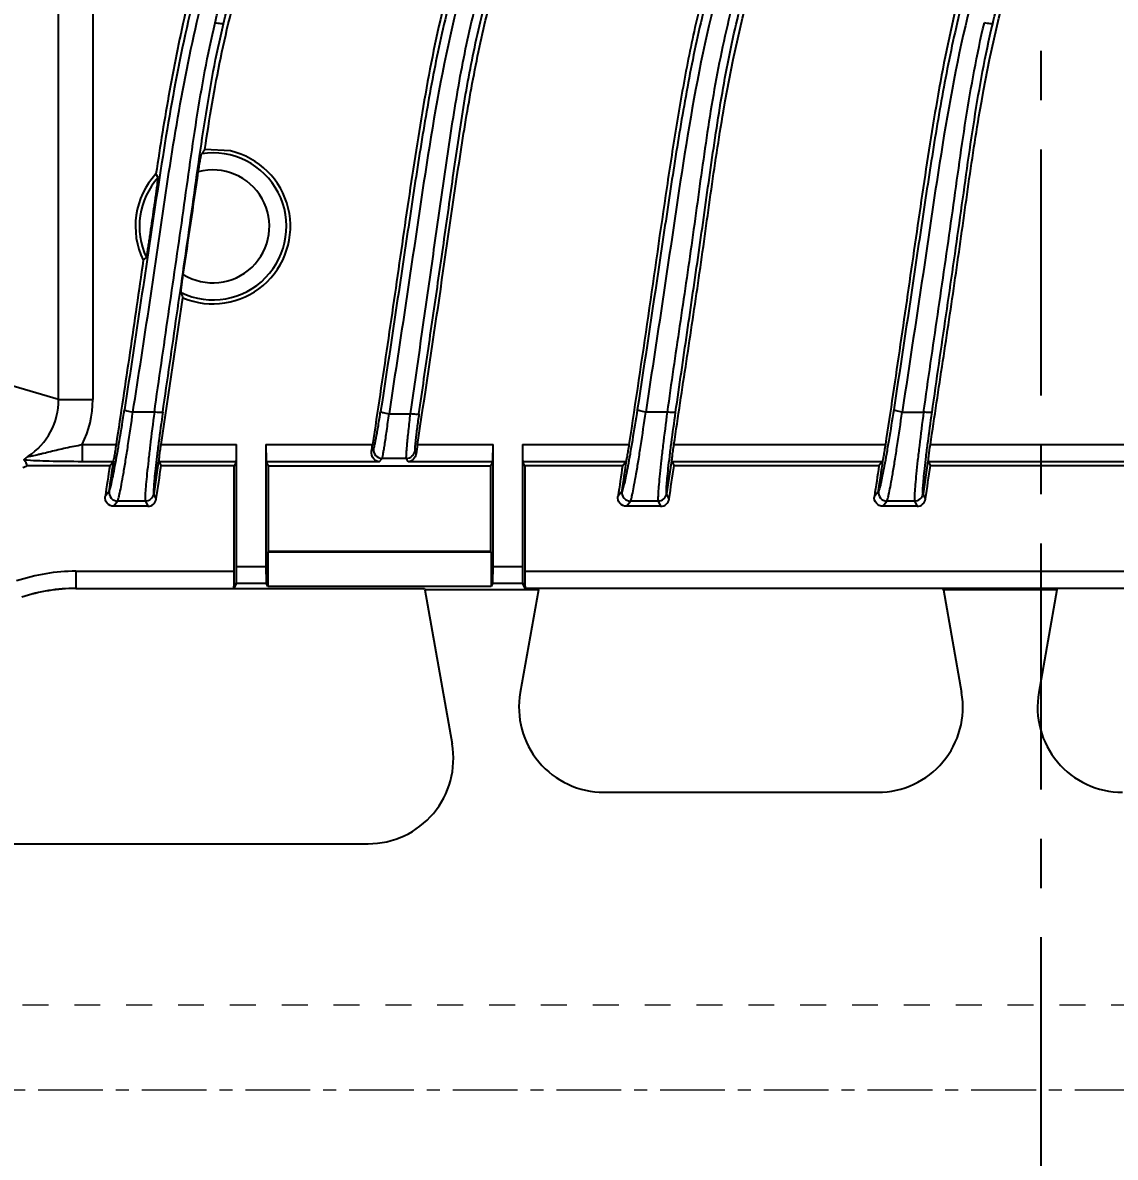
# Model space of a CAD drawing. Header units: millimetres. Extents: x -946 to 3963, y -10008 to 1396.
# Drawn here: x 1713.3 to 1777.5, y -3191.5 to -3124.8 of the extents above; entities that cross this region are included whole.
import ezdxf

# ---------------------------------------------------------------- set-up
doc = ezdxf.new("R2010")
doc.units = ezdxf.units.MM
doc.header["$LTSCALE"] = 16.335
doc.header["$PDMODE"] = 3
doc.header["$PDSIZE"] = 0.3125
doc.linetypes.add('CENTER', pattern=[0.6, 0.375, -0.075, 0.075, -0.075])
doc.linetypes.add('HIDDEN', pattern=[0.2, 0.1, -0.1])
doc.layers.get('0').update_dxf_attribs({"linetype": 'CONTINUOUS'})
doc.layers.get('Defpoints').update_dxf_attribs({"linetype": 'CONTINUOUS'})
doc.layers.add('cool', color=153, linetype='HIDDEN', lineweight=9)
doc.layers.add('DEFAULT_2', color=8, linetype='HIDDEN')
doc.layers.add('DIM', color=3, linetype='CONTINUOUS')
doc.styles.get("Standard").update_dxf_attribs({"font": 'txt', "width": 0.8})
doc.dimstyles.new('11', dxfattribs={"dimtxt": 10, "dimasz": 10, "dimexe": 0, "dimexo": 0, "dimgap": 0, "dimtad": 0, "dimzin": 0, "dimdsep": 46, "dimtxsty": 'Standard', "dimcen": 0, "dimclrd": 4, "dimclre": 4, "dimclrt": 6, "dimazin": 0, "dimtfac": 1, "dimtofl": 0, "dimtmove": 0, "dimatfit": 3, "dimfxl": 0, "dimtolj": 1, "dimtzin": 0, "dimarcsym": 0})

# ---------------------------------------------------------------- blocks, each defined once
blk = doc.blocks.new('02')
at = {"layer": 'cool', "ltscale": 0.932966}
blk.add_line((1262.524, -963.857), (1863.864, -963.857), dxfattribs=at)
at = {"layer": 'cool', "color": 1, "linetype": 'CENTER', "ltscale": 0.621977}
blk.add_line((1248.194, -968.857), (1878.194, -968.857), dxfattribs=at)
blk = doc.blocks.new('*D208')
at = {"layer": 'Defpoints', "color": 0}
for p in [(1773.182, -3072.537), (2033.36, -3187.537), (2099.573, -3187.537)]:
    blk.add_point(p, dxfattribs=at)
at = {"layer": 'DIM', "color": 4, "lineweight": -2}
blk.add_line((2033.36, -3187.537), (2099.573, -3187.537), dxfattribs=at)
at = {"layer": 'DIM', "color": 6, "insert": (2109.173, -3187.537), "char_height": 6, "attachment_point": 5}
blk.add_mtext('\\A1;115.00', dxfattribs=at)
blk = doc.blocks.new('*D209')
at = {"layer": 'Defpoints', "color": 0}
for p in [(1773.182, -3072.537), (2039.182, -3232.537), (2099.573, -3232.537)]:
    blk.add_point(p, dxfattribs=at)
at = {"layer": 'DIM', "color": 4, "lineweight": -2}
blk.add_line((2039.182, -3232.537), (2099.573, -3232.537), dxfattribs=at)
at = {"layer": 'DIM', "color": 6, "insert": (2109.573, -3232.537), "char_height": 6, "attachment_point": 5}
blk.add_mtext('\\A1;160.00', dxfattribs=at)
blk = doc.blocks.new('*D210')
at = {"layer": 'Defpoints', "color": 0}
for p in [(1773.182, -3072.537), (1773.182, -3234.787), (1773.182, -3271.376)]:
    blk.add_point(p, dxfattribs=at)
at = {"layer": 'DIM', "color": 4, "lineweight": -2}
blk.add_line((1773.182, -3234.787), (1773.182, -3271.376), dxfattribs=at)
at = {"layer": 'DIM', "color": 6, "insert": (1773.182, -3277.376), "char_height": 6, "attachment_point": 5, "rotation": 90}
blk.add_mtext('\\A1;0.00', dxfattribs=at)
blk = doc.blocks.new('*D211')
at = {"layer": 'Defpoints', "color": 0}
for p in [(1773.182, -3072.537), (2028.182, -3229.891), (2028.182, -3271.376)]:
    blk.add_point(p, dxfattribs=at)
at = {"layer": 'DIM', "color": 4, "lineweight": -2}
blk.add_line((2028.182, -3229.891), (2028.182, -3271.376), dxfattribs=at)
at = {"layer": 'DIM', "color": 6, "insert": (2028.182, -3282.576), "char_height": 6, "attachment_point": 5, "rotation": 90}
blk.add_mtext('\\A1;255.00', dxfattribs=at)
blk = doc.blocks.new('*D212')
at = {"layer": 'Defpoints', "color": 0}
for p in [(1773.182, -3072.537), (1628.182, -3244.483), (1628.182, -3271.376)]:
    blk.add_point(p, dxfattribs=at)
at = {"layer": 'DIM', "color": 4, "lineweight": -2}
blk.add_line((1628.182, -3244.483), (1628.182, -3271.376), dxfattribs=at)
at = {"layer": 'DIM', "color": 6, "insert": (1628.182, -3281.776), "char_height": 6, "attachment_point": 5, "rotation": 90}
blk.add_mtext('\\A1;145.00', dxfattribs=at)
blk = doc.blocks.new('*D213')
at = {"layer": 'Defpoints', "color": 0}
for p in [(1773.182, -3072.537), (1518.182, -3232.537), (1518.182, -3271.376)]:
    blk.add_point(p, dxfattribs=at)
at = {"layer": 'DIM', "color": 4, "lineweight": -2}
blk.add_line((1518.182, -3232.537), (1518.182, -3271.376), dxfattribs=at)
at = {"layer": 'DIM', "color": 6, "insert": (1518.182, -3282.576), "char_height": 6, "attachment_point": 5, "rotation": 90}
blk.add_mtext('\\A1;255.00', dxfattribs=at)
blk = doc.blocks.new('*D214')
at = {"layer": 'Defpoints', "color": 0}
for p in [(1773.182, -3072.537), (1444.938, -3187.537), (1541.136, -3187.537)]:
    blk.add_point(p, dxfattribs=at)
at = {"layer": 'DIM', "color": 4, "lineweight": -2}
blk.add_line((1541.136, -3187.537), (1444.938, -3187.537), dxfattribs=at)
at = {"layer": 'DIM', "color": 6, "insert": (1435.338, -3187.537), "char_height": 6, "attachment_point": 5}
blk.add_mtext('\\A1;115.00', dxfattribs=at)
blk = doc.blocks.new('*D215')
at = {"layer": 'Defpoints', "color": 0}
for p in [(1773.182, -3072.537), (1444.938, -3232.537), (1515.964, -3232.537)]:
    blk.add_point(p, dxfattribs=at)
at = {"layer": 'DIM', "color": 4, "lineweight": -2}
blk.add_line((1515.964, -3232.537), (1444.938, -3232.537), dxfattribs=at)
at = {"layer": 'DIM', "color": 6, "insert": (1434.938, -3232.537), "char_height": 6, "attachment_point": 5}
blk.add_mtext('\\A1;160.00', dxfattribs=at)

msp = doc.modelspace()

# ---------------------------------------------------------------- linework, layer by layer
at = {"color": 1, "linetype": 'CENTER', "ltscale": 2.363516}
msp.add_line((1773.182, -3262.537), (1773.182, -2882.537), dxfattribs=at)
at = {"color": 7, "linetype": 'Continuous'}
for p, q in [((1715.426, -3146.947), (1715.426, -3089.06)), ((1717.429, -3089.108), (1717.429, -3146.947)), ((1725.536, -3132.326), (1724.025, -3132.231)), ((1721.274, -3133.885), (1721.148, -3133.675)), ((1720.402, -3138.755), (1720.584, -3138.591)), ((1721.449, -3149.594), (1722.734, -3140.962)), ((1715.426, -3146.947), (1712.759, -3146.152)), ((1715.426, -3146.947), (1717.429, -3146.947)), ((1721.053, -3147.682), (1719.793, -3147.682)), ((1734.852, -3147.785), (1736.113, -3147.785)), ((1751.203, -3147.682), (1749.943, -3147.682)), ((1765.018, -3147.682), (1766.278, -3147.682)), ((1716.814, -3149.594), (1716.814, -3150.598)), ((1716.814, -3149.594), (1718.807, -3149.594)), ((1721.449, -3149.594), (1725.89, -3149.594)), ((1725.89, -3156.759), (1725.89, -3149.594)), ((1727.616, -3149.594), (1727.616, -3156.759)), ((1727.616, -3149.594), (1733.882, -3149.594)), ((1733.945, -3149.825), (1733.822, -3149.975)), ((1736.45, -3150.127), (1736.37, -3149.973)), ((1736.524, -3149.594), (1740.965, -3149.594)), ((1740.965, -3156.759), (1740.965, -3149.594)), ((1742.691, -3149.594), (1742.691, -3156.759)), ((1742.691, -3149.594), (1748.957, -3149.594)), ((1751.599, -3149.594), (1764.032, -3149.594)), ((1766.674, -3149.594), (1779.107, -3149.594)), ((1718.623, -3150.598), (1716.814, -3150.598)), ((1718.43, -3150.832), (1718.664, -3150.548)), ((1721.307, -3150.547), (1721.02, -3152.485)), ((1721.307, -3150.547), (1721.457, -3150.832)), ((1725.865, -3150.598), (1721.334, -3150.598)), ((1725.865, -3150.598), (1725.748, -3150.832)), ((1734.28, -3150.598), (1727.641, -3150.598)), ((1727.758, -3150.832), (1727.641, -3150.598)), ((1734.28, -3150.598), (1734.442, -3150.401)), ((1735.873, -3150.401), (1734.442, -3150.401)), ((1735.976, -3150.598), (1735.873, -3150.401)), ((1740.94, -3150.598), (1735.976, -3150.598)), ((1740.94, -3150.598), (1740.823, -3150.832)), ((1748.773, -3150.598), (1742.716, -3150.598)), ((1742.833, -3150.832), (1742.716, -3150.598)), ((1748.58, -3150.832), (1748.814, -3150.548)), ((1751.457, -3150.547), (1751.17, -3152.485)), ((1751.457, -3150.547), (1751.607, -3150.832)), ((1763.848, -3150.598), (1751.484, -3150.598)), ((1763.889, -3150.548), (1763.655, -3150.832)), ((1766.532, -3150.547), (1766.245, -3152.485)), ((1766.532, -3150.547), (1766.682, -3150.832)), ((1778.923, -3150.598), (1766.559, -3150.598)), ((1718.43, -3150.832), (1713.604, -3150.832)), ((1725.748, -3150.832), (1721.457, -3150.832)), ((1725.748, -3157.043), (1725.748, -3150.832)), ((1727.758, -3155.861), (1727.758, -3150.832)), ((1727.758, -3150.832), (1740.823, -3150.832)), ((1740.823, -3150.832), (1740.823, -3155.861)), ((1742.833, -3150.832), (1742.833, -3157.043)), ((1748.58, -3150.832), (1742.833, -3150.832)), ((1763.655, -3150.832), (1751.607, -3150.832)), ((1778.73, -3150.832), (1766.682, -3150.832)), ((1718.397, -3152.338), (1718.16, -3152.643)), ((1721.166, -3152.79), (1721.02, -3152.485)), ((1748.547, -3152.338), (1748.31, -3152.643)), ((1751.316, -3152.79), (1751.17, -3152.485)), ((1763.622, -3152.338), (1763.385, -3152.643)), ((1766.391, -3152.79), (1766.245, -3152.485)), ((1718.656, -3153.219), (1718.893, -3152.914)), ((1720.67, -3153.219), (1718.656, -3153.219)), ((1720.524, -3152.914), (1718.893, -3152.914)), ((1720.524, -3152.914), (1720.67, -3153.219)), ((1748.806, -3153.219), (1749.043, -3152.914)), ((1750.82, -3153.219), (1748.806, -3153.219)), ((1750.674, -3152.914), (1749.043, -3152.914)), ((1750.674, -3152.914), (1750.82, -3153.219)), ((1763.881, -3153.219), (1764.118, -3152.914)), ((1765.895, -3153.219), (1763.881, -3153.219)), ((1765.749, -3152.914), (1764.118, -3152.914)), ((1765.749, -3152.914), (1765.895, -3153.219)), ((1727.726, -3155.924), (1727.758, -3155.861)), ((1727.726, -3155.924), (1727.726, -3157.934)), ((1740.854, -3155.924), (1727.726, -3155.924)), ((1727.758, -3155.861), (1740.823, -3155.861)), ((1740.823, -3155.861), (1740.854, -3155.924)), ((1740.854, -3155.924), (1740.854, -3157.934)), ((1716.44, -3157.043), (1716.44, -3158.047)), ((1716.44, -3157.043), (1725.748, -3157.043)), ((1725.89, -3156.759), (1727.616, -3156.759)), ((1740.965, -3156.759), (1742.691, -3156.759)), ((1742.833, -3157.043), (1919.713, -3157.043)), ((1725.865, -3157.762), (1725.723, -3158.047)), ((1727.641, -3157.762), (1725.865, -3157.762)), ((1727.726, -3157.934), (1727.641, -3157.762)), ((1740.854, -3157.934), (1727.726, -3157.934)), ((1740.94, -3157.762), (1740.854, -3157.934)), ((1742.716, -3157.762), (1740.94, -3157.762)), ((1716.44, -3158.047), (1716.442, -3158.055)), ((1716.442, -3158.055), (1736.945, -3158.055)), ((1743.63, -3158.134), (1736.958, -3158.134)), ((1736.958, -3158.134), (1738.556, -3167.196)), ((1743.63, -3158.134), (1742.566, -3164.171)), ((1919.688, -3158.047), (1742.858, -3158.047)), ((1774.117, -3158.134), (1767.445, -3158.134)), ((1767.445, -3158.134), (1768.51, -3164.171)), ((1774.117, -3158.134), (1773.053, -3164.171)), ((1747.49, -3170.039), (1763.586, -3170.039)), ((1671.462, -3173.064), (1733.632, -3173.064))]:
    msp.add_line(p, q, dxfattribs=at)
for centre, radius, start, end in [((1724.499, -3136.762), 4.321, 244.26382, 98.92931), ((1724.499, -3136.762), 4.556, 247.21341, 76.83721), ((1738.046, -3142.966), 17.659, 142.56196, 143.62575), ((1724.499, -3136.762), 4.556, 137.34293, 205.94244), ((1724.499, -3136.762), 4.321, 138.25958, 205.03597), ((1724.499, -3136.762), 3.318, 238.17501, 105.03071), ((113.843, -2899.003), 1626.794, 351.495649, 351.710072), ((1739.937, -3134.526), 18.367, 199.49025, 200.51142), ((1711.433, -3146.951), 3.994, 303.49212, 0.05222), ((1711.425, -3146.948), 6.003, 333.84529, 0.00874), ((1707.026, -3145.584), 27.154, 350.69295, 351.50683), ((1734.443, -3149.898), 0.503, 171.66341, 269.86366), ((1735.872, -3149.898), 0.503, 270.07788, 351.43512), ((1760.597, -3153.192), 24.34, 171.49927, 172.76623), ((1718.895, -3152.41), 0.503, 171.74564, 269.85981), ((1720.522, -3152.409), 0.503, 270.07025, 351.40209), ((1749.045, -3152.41), 0.503, 171.88432, 269.86133), ((1750.672, -3152.409), 0.503, 270.07025, 351.40209), ((1764.12, -3152.41), 0.503, 171.88432, 269.86133), ((1765.747, -3152.409), 0.503, 270.07026, 351.4021), ((1720.67, -3152.717), 0.502, 269.99391, 351.60617), ((1750.82, -3152.717), 0.502, 269.99952, 351.61497), ((1765.895, -3152.717), 0.502, 269.9939, 351.60618), ((1716.452, -3168.154), 11.111, 90.05926, 108.37569), ((1716.45, -3168.145), 10.098, 90.05676, 108.37819), ((1747.49, -3165.039), 5, 170, 270), ((1763.586, -3165.039), 5, 270, 10), ((1777.977, -3165.039), 5, 170, 270), ((1733.632, -3168.064), 5, 270, 10)]:
    msp.add_arc(centre, radius, start, end, dxfattribs=at)
for centre, major_axis, ratio, start_param, end_param in [((1725.864, -3149.594), (0, 1.005), 0.026186, -3.089233, -1.570796), ((1727.642, -3149.594), (0, 1.005), 0.026186, 1.570796, 3.089233), ((1740.939, -3149.594), (0, 1.005), 0.026186, -3.089233, -1.570796), ((1742.717, -3149.594), (0, 1.005), 0.026186, 1.570796, 3.089233), ((1699.714, -3143.457), (13.933, -7.808), 0.126631, 0.177062, 0.272861), ((1712.026, -3147.127), (3.868, -1.153), 0.995859, -0.957387, -0.880655), ((3365.661, -3396.615), (1649.642, 229.679), 0.999338, 2.854956, 2.856055), ((-3490.574, -2375.055), (-4145.301, 3254.93), 0.999193, -2.623723, -2.623347), ((3395.811, -3396.615), (1649.642, 229.679), 0.999338, 2.854956, 2.856055), ((-3460.424, -2375.055), (-4145.301, 3254.93), 0.999193, -2.623723, -2.623347), ((3410.886, -3396.615), (1649.642, 229.679), 0.999338, 2.854956, 2.856055), ((-3445.349, -2375.055), (-4145.301, 3254.93), 0.999193, -2.623723, -2.623347), ((1725.722, -3157.043), (0, 1.005), 0.026186, -3.089233, -1.570796), ((1725.864, -3156.759), (0, 1.005), 0.026186, -3.089233, -1.570796), ((1727.642, -3156.759), (0, 1.005), 0.026186, 1.570796, 3.089233), ((1740.939, -3156.759), (0, 1.005), 0.026186, -3.089233, -1.570796), ((1742.717, -3156.759), (0, 1.005), 0.026186, 1.570796, 3.089233), ((1742.859, -3157.043), (0, 1.005), 0.026186, 1.570796, 3.089233), ((1716.446, -3168.119), (-1.612, 9.934), 0.998594, -0.160653, 0.160653)]:
    msp.add_ellipse(centre, major_axis=major_axis, ratio=ratio, start_param=start_param, end_param=end_param, dxfattribs=at)
for points, knots in [([(1739.613, -3057.537), (1739.613, -3060.838), (1739.396, -3067.441), (1738.585, -3075.659), (1737.61, -3082.189), (1736.878, -3086.251), (1736.203, -3089.482), (1735.65, -3091.895), (1735.05, -3094.298), (1734.45, -3096.7), (1733.859, -3099.105), (1732.886, -3102.264), (1731.102, -3106.009), (1728.472, -3110.203), (1726.064, -3114.539), (1724.228, -3119.152), (1722.883, -3123.924), (1721.914, -3128.783), (1721.397, -3132.043), (1721.148, -3133.675)], [0, 0, 0, 0, 0.124984, 0.249968, 0.312468, 0.374969, 0.406223, 0.43747, 0.468713, 0.499978, 0.531253, 0.562484, 0.624993, 0.687497, 0.749991, 0.812497, 0.874998, 0.9375, 1, 1, 1, 1]), ([(1754.688, -3057.537), (1754.688, -3061.508), (1754.453, -3067.468), (1753.671, -3075.373), (1752.983, -3080.291), (1752.323, -3084.207), (1751.774, -3087.135), (1751.157, -3090.05), (1750.471, -3092.949), (1749.855, -3095.354), (1749.371, -3097.28), (1749.004, -3098.724), (1748.602, -3100.159), (1747.978, -3102.045), (1747.006, -3104.336), (1745.558, -3106.944), (1743.487, -3110.331), (1741.528, -3113.796), (1739.967, -3117.452), (1738.676, -3121.211), (1737.474, -3126.037), (1736.474, -3131.911), (1735.61, -3137.805), (1734.767, -3143.703), (1734.175, -3147.63), (1733.882, -3149.594)], [0, 0, 0, 0, 0.124973, 0.187471, 0.24997, 0.28122, 0.312471, 0.343723, 0.374972, 0.40622, 0.421852, 0.437485, 0.453109, 0.468735, 0.500006, 0.531254, 0.562515, 0.625002, 0.656254, 0.687514, 0.750001, 0.812499, 0.874999, 0.9375, 1, 1, 1, 1]), ([(1784.838, -3057.537), (1784.838, -3061.508), (1784.603, -3067.468), (1783.821, -3075.373), (1783.133, -3080.291), (1782.473, -3084.207), (1781.924, -3087.135), (1781.307, -3090.05), (1780.621, -3092.949), (1780.005, -3095.354), (1779.521, -3097.28), (1779.154, -3098.724), (1778.752, -3100.159), (1778.128, -3102.045), (1777.156, -3104.336), (1775.708, -3106.944), (1773.637, -3110.331), (1771.678, -3113.796), (1770.117, -3117.452), (1768.826, -3121.211), (1767.624, -3126.037), (1766.624, -3131.911), (1765.76, -3137.805), (1764.917, -3143.703), (1764.325, -3147.63), (1764.032, -3149.594)], [0, 0, 0, 0, 0.124973, 0.187471, 0.24997, 0.28122, 0.312471, 0.343723, 0.374972, 0.40622, 0.421852, 0.437485, 0.453109, 0.468735, 0.500006, 0.531254, 0.562515, 0.625002, 0.656254, 0.687514, 0.750001, 0.812499, 0.874999, 0.9375, 1, 1, 1, 1]), ([(1765.909, -3091.404), (1765.616, -3092.643), (1765.142, -3094.495), (1764.526, -3096.969), (1764.068, -3098.826), (1763.545, -3100.665), (1762.889, -3102.462), (1762.099, -3104.206), (1760.919, -3106.467), (1759.264, -3109.193), (1757.321, -3112.485), (1755.634, -3115.923), (1754.298, -3119.51), (1753.24, -3123.187), (1752.419, -3126.923), (1751.756, -3130.688), (1750.979, -3135.725), (1750.089, -3142.034), (1749.334, -3147.074), (1748.957, -3149.594)], [0, 0, 0, 0, 0.062476, 0.093748, 0.125034, 0.156269, 0.187485, 0.218763, 0.250067, 0.312558, 0.375064, 0.437547, 0.500062, 0.562564, 0.625055, 0.687551, 0.750041, 0.87502, 1, 1, 1, 1]), ([(1734.462, -3098.02), (1734.191, -3099.066), (1733.758, -3100.624), (1733.025, -3102.65), (1732.367, -3104.128), (1731.612, -3105.574), (1730.524, -3107.492), (1729.081, -3109.867), (1727.393, -3112.746), (1725.434, -3116.698), (1723.64, -3121.878), (1722.235, -3128.255), (1721.222, -3134.686), (1720.27, -3141.119), (1719.626, -3145.403), (1719.296, -3147.542)], [0, 0, 0, 0, 0.061923, 0.092638, 0.123462, 0.154625, 0.186154, 0.249933, 0.313974, 0.377483, 0.502614, 0.627082, 0.751562, 0.875887, 1, 1, 1, 1]), ([(1719.793, -3147.682), (1720.128, -3145.536), (1720.798, -3141.242), (1721.709, -3134.784), (1722.738, -3128.337), (1723.91, -3123.011), (1725.233, -3118.853), (1726.466, -3115.817), (1727.938, -3112.89), (1729.579, -3110.054), (1731.269, -3107.248), (1732.867, -3104.384), (1734.138, -3101.355), (1734.719, -3099.243), (1734.948, -3098.175)], [0, 0, 0, 0, 0.124565, 0.249268, 0.374103, 0.499056, 0.561597, 0.624173, 0.68678, 0.749408, 0.812051, 0.874709, 0.937346, 1, 1, 1, 1]), ([(1724.627, -3124.782), (1725.182, -3122.45), (1726.228, -3118.984), (1728.137, -3114.54), (1729.913, -3111.319), (1731.54, -3108.701), (1732.782, -3106.567), (1733.636, -3104.939), (1734.36, -3103.262), (1735.136, -3100.965), (1735.599, -3099.208), (1735.915, -3098.038)], [0, 0, 0, 0, 0.246555, 0.370802, 0.496885, 0.62433, 0.687816, 0.750789, 0.813221, 0.875433, 1, 1, 1, 1]), ([(1761.794, -3108.52), (1759.866, -3111.346), (1757.463, -3115.945), (1755.307, -3122.443), (1754.144, -3127.443), (1753.355, -3132.503), (1752.683, -3137.573), (1751.931, -3142.628), (1751.437, -3145.996), (1751.203, -3147.682)], [0, 0, 0, 0, 0.250496, 0.37578, 0.500894, 0.625811, 0.750682, 0.875406, 1, 1, 1, 1]), ([(1751.699, -3147.69), (1751.924, -3146.125), (1752.376, -3142.995), (1752.95, -3139.082), (1753.398, -3135.949), (1753.832, -3132.817), (1754.405, -3128.913), (1755.334, -3124.269), (1756.447, -3120.481), (1757.544, -3117.524), (1758.477, -3115.355), (1759.536, -3113.244), (1760.324, -3111.882), (1760.728, -3111.204)], [0, 0, 0, 0, 0.125188, 0.250508, 0.313195, 0.375863, 0.500923, 0.625651, 0.750621, 0.813083, 0.875356, 0.937525, 1, 1, 1, 1]), ([(1770.34, -3124.851), (1770.623, -3123.663), (1771.258, -3121.303), (1772.465, -3117.834), (1773.947, -3114.439), (1775.165, -3112.278), (1775.803, -3111.204)], [0, 0, 0, 0, 0.248148, 0.496405, 0.746031, 1, 1, 1, 1]), ([(1724.025, -3132.231), (1724.293, -3130.43), (1724.888, -3126.835), (1726.201, -3121.525), (1728.1, -3116.389), (1729.786, -3113.149), (1730.716, -3111.584)], [0, 0, 0, 0, 0.249988, 0.499989, 0.750003, 1, 1, 1, 1]), ([(1725.115, -3124.851), (1725.671, -3122.517), (1726.72, -3119.052), (1728.64, -3114.611), (1729.824, -3112.481), (1730.448, -3111.425)], [0, 0, 0, 0, 0.49647, 0.746181, 1, 1, 1, 1]), ([(1751.599, -3149.594), (1751.842, -3147.96), (1752.338, -3144.694), (1753.079, -3139.794), (1753.751, -3134.884), (1754.711, -3128.35), (1756.143, -3121.863), (1758.593, -3115.709), (1760.148, -3112.783), (1760.997, -3111.364)], [0, 0, 0, 0, 0.124972, 0.249943, 0.374914, 0.499885, 0.749844, 0.874923, 1, 1, 1, 1]), ([(1766.674, -3149.594), (1766.917, -3147.96), (1767.413, -3144.694), (1768.154, -3139.795), (1768.826, -3134.884), (1769.786, -3128.35), (1771.218, -3121.863), (1773.668, -3115.709), (1775.223, -3112.783), (1776.072, -3111.364)], [0, 0, 0, 0, 0.124972, 0.249942, 0.374913, 0.499883, 0.749836, 0.87492, 1, 1, 1, 1]), ([(1757.28, -3113.32), (1755.903, -3115.941), (1754.308, -3120.126), (1752.891, -3125.863), (1752.078, -3130.202), (1751.398, -3134.545), (1750.536, -3140.326), (1749.891, -3144.658), (1749.446, -3147.542)], [0, 0, 0, 0, 0.251921, 0.377726, 0.502732, 0.627362, 0.751741, 1, 1, 1, 1]), ([(1772.355, -3113.32), (1770.978, -3115.941), (1769.383, -3120.126), (1767.966, -3125.863), (1767.153, -3130.202), (1766.473, -3134.545), (1765.611, -3140.326), (1764.966, -3144.658), (1764.521, -3147.542)], [0, 0, 0, 0, 0.251921, 0.377726, 0.502732, 0.627362, 0.751741, 1, 1, 1, 1]), ([(1742.169, -3113.389), (1740.796, -3116.014), (1739.208, -3120.205), (1737.798, -3125.948), (1736.988, -3130.291), (1736.309, -3134.638), (1735.447, -3140.423), (1734.8, -3144.759), (1734.355, -3147.645)], [0, 0, 0, 0, 0.251892, 0.37769, 0.502702, 0.627338, 0.751723, 1, 1, 1, 1]), ([(1742.631, -3113.671), (1741.261, -3116.264), (1739.158, -3121.792), (1737.409, -3130.419), (1736.177, -3139.113), (1735.287, -3144.895), (1734.852, -3147.785)], [0, 0, 0, 0, 0.250363, 0.500564, 0.750469, 1, 1, 1, 1]), ([(1757.742, -3113.603), (1756.368, -3116.191), (1754.256, -3121.711), (1752.498, -3130.329), (1751.266, -3139.016), (1750.377, -3144.794), (1749.943, -3147.682)], [0, 0, 0, 0, 0.250364, 0.500562, 0.750468, 1, 1, 1, 1]), ([(1772.817, -3113.603), (1771.443, -3116.191), (1769.331, -3121.711), (1767.573, -3130.329), (1766.341, -3139.016), (1765.452, -3144.794), (1765.018, -3147.682)], [0, 0, 0, 0, 0.250364, 0.500562, 0.750468, 1, 1, 1, 1]), ([(1736.113, -3147.785), (1736.523, -3144.924), (1737.143, -3140.632), (1737.948, -3134.903), (1738.572, -3130.604), (1739.303, -3126.317), (1740.344, -3122.087), (1741.743, -3117.959), (1742.943, -3115.306), (1743.624, -3114.023)], [0, 0, 0, 0, 0.249418, 0.374255, 0.499228, 0.624261, 0.749384, 0.874681, 1, 1, 1, 1]), ([(1736.524, -3149.594), (1736.95, -3146.725), (1737.832, -3140.992), (1738.819, -3133.808), (1739.763, -3128.084), (1740.669, -3123.823), (1741.929, -3119.651), (1743.022, -3116.957), (1743.63, -3115.64)], [0, 0, 0, 0, 0.249939, 0.499859, 0.624904, 0.749894, 0.874956, 1, 1, 1, 1]), ([(1736.61, -3147.793), (1736.807, -3146.42), (1737.202, -3143.673), (1737.807, -3139.553), (1738.398, -3135.43), (1738.965, -3131.312), (1739.64, -3127.231), (1740.545, -3123.217), (1741.76, -3119.294), (1742.783, -3116.755), (1743.356, -3115.511)], [0, 0, 0, 0, 0.125704, 0.251519, 0.377446, 0.50323, 0.6282, 0.752236, 0.875888, 1, 1, 1, 1]), ([(1721.053, -3147.682), (1721.327, -3145.769), (1721.88, -3141.943), (1722.723, -3136.203), (1723.499, -3130.461), (1724.181, -3126.655), (1724.627, -3124.782)], [0, 0, 0, 0, 0.250024, 0.500302, 0.750758, 1, 1, 1, 1]), ([(1721.549, -3147.69), (1721.824, -3145.779), (1722.377, -3141.956), (1723.219, -3136.223), (1723.994, -3130.499), (1724.672, -3126.711), (1725.115, -3124.851)], [0, 0, 0, 0, 0.250489, 0.501295, 0.751825, 1, 1, 1, 1]), ([(1725.115, -3124.851), (1725.112, -3124.855), (1725.095, -3124.857), (1725.046, -3124.859), (1724.943, -3124.846), (1724.797, -3124.82), (1724.685, -3124.796), (1724.627, -3124.782)], [0, 0, 0, 0, 0.02951, 0.091041, 0.310739, 0.639065, 1, 1, 1, 1]), ([(1766.278, -3147.682), (1766.552, -3145.769), (1767.105, -3141.943), (1767.948, -3136.203), (1768.724, -3130.461), (1769.406, -3126.655), (1769.852, -3124.782)], [0, 0, 0, 0, 0.250024, 0.500302, 0.750758, 1, 1, 1, 1]), ([(1766.774, -3147.69), (1767.049, -3145.779), (1767.602, -3141.956), (1768.444, -3136.223), (1769.219, -3130.499), (1769.897, -3126.711), (1770.34, -3124.851)], [0, 0, 0, 0, 0.250489, 0.501295, 0.751825, 1, 1, 1, 1]), ([(1770.34, -3124.851), (1770.337, -3124.855), (1770.32, -3124.857), (1770.271, -3124.859), (1770.168, -3124.846), (1770.022, -3124.82), (1769.91, -3124.796), (1769.852, -3124.782)], [0, 0, 0, 0, 0.029513, 0.091047, 0.310747, 0.63907, 1, 1, 1, 1]), ([(1723.638, -3133.558), (1723.657, -3133.43), (1723.694, -3133.189), (1723.74, -3132.903), (1723.776, -3132.711), (1723.796, -3132.606), (1723.814, -3132.538), (1723.821, -3132.502), (1723.828, -3132.493)], [0, 0, 0, 0, 0.359044, 0.675454, 0.802537, 0.901645, 0.968501, 1, 1, 1, 1]), ([(1720.584, -3138.591), (1720.592, -3138.583), (1720.594, -3138.539), (1720.616, -3138.468), (1720.633, -3138.357), (1720.656, -3138.226), (1720.68, -3138.079), (1720.714, -3137.868), (1720.756, -3137.595), (1720.807, -3137.261), (1720.874, -3136.809), (1720.955, -3136.242), (1721.04, -3135.675), (1721.104, -3135.222), (1721.152, -3134.888), (1721.191, -3134.614), (1721.219, -3134.403), (1721.239, -3134.255), (1721.254, -3134.123), (1721.27, -3134.011), (1721.27, -3133.937), (1721.28, -3133.895), (1721.274, -3133.885)], [0, 0, 0, 0, 0.007414, 0.024456, 0.048494, 0.077316, 0.10892, 0.142241, 0.211813, 0.283229, 0.355302, 0.499982, 0.644659, 0.71673, 0.788145, 0.857718, 0.891045, 0.922623, 0.951445, 0.975511, 0.992575, 1, 1, 1, 1]), ([(1720.402, -3138.755), (1720.142, -3140.562), (1719.62, -3144.177), (1719.077, -3147.788), (1718.807, -3149.594)], [0, 0, 0, 0, 0.5, 1, 1, 1, 1]), ([(1722.622, -3140.654), (1722.619, -3140.644), (1722.622, -3140.607), (1722.625, -3140.537), (1722.636, -3140.431), (1722.658, -3140.237), (1722.696, -3139.95), (1722.73, -3139.709), (1722.749, -3139.581)], [0, 0, 0, 0, 0.031472, 0.098293, 0.197373, 0.324444, 0.640886, 1, 1, 1, 1]), ([(1718.397, -3152.338), (1718.408, -3152.323), (1718.427, -3152.275), (1718.474, -3152.13), (1718.541, -3151.848), (1718.636, -3151.402), (1718.748, -3150.82), (1718.874, -3150.12), (1719.064, -3149.014), (1719.203, -3148.144), (1719.296, -3147.542)], [0, 0, 0, 0, 0.011306, 0.030866, 0.09433, 0.18867, 0.311298, 0.458445, 0.625675, 1, 1, 1, 1]), ([(1718.893, -3152.914), (1718.905, -3152.898), (1718.923, -3152.847), (1718.952, -3152.75), (1718.987, -3152.608), (1719.047, -3152.337), (1719.131, -3151.898), (1719.244, -3151.262), (1719.371, -3150.496), (1719.56, -3149.289), (1719.7, -3148.339), (1719.793, -3147.682)], [0, 0, 0, 0, 0.010909, 0.030158, 0.057622, 0.093088, 0.187037, 0.310019, 0.457875, 0.624963, 1, 1, 1, 1]), ([(1719.296, -3147.542), (1719.298, -3147.557), (1719.362, -3147.583), (1719.457, -3147.617), (1719.616, -3147.652), (1719.732, -3147.672), (1719.793, -3147.682)], [0, 0, 0, 0, 0.090918, 0.316679, 0.646632, 1, 1, 1, 1]), ([(1721.053, -3147.682), (1720.966, -3148.338), (1720.846, -3149.287), (1720.706, -3150.495), (1720.624, -3151.261), (1720.563, -3151.897), (1720.528, -3152.336), (1720.514, -3152.608), (1720.509, -3152.749), (1720.513, -3152.846), (1720.517, -3152.898), (1720.524, -3152.914)], [0, 0, 0, 0, 0.377216, 0.54515, 0.693399, 0.816195, 0.909466, 0.944427, 0.971287, 0.989842, 1, 1, 1, 1]), ([(1721.55, -3147.69), (1721.463, -3148.29), (1721.343, -3149.158), (1721.203, -3150.263), (1721.121, -3150.963), (1721.06, -3151.545), (1721.025, -3151.948), (1721.011, -3152.199), (1721.006, -3152.33), (1721.009, -3152.421), (1721.013, -3152.469), (1721.02, -3152.485)], [0, 0, 0, 0, 0.376547, 0.544585, 0.692087, 0.814528, 0.908147, 0.94336, 0.970495, 0.989388, 1, 1, 1, 1]), ([(1721.55, -3147.69), (1721.543, -3147.704), (1721.478, -3147.71), (1721.381, -3147.715), (1721.224, -3147.703), (1721.112, -3147.69), (1721.053, -3147.682)], [0, 0, 0, 0, 0.091045, 0.315017, 0.643554, 1, 1, 1, 1]), ([(1733.945, -3149.825), (1733.96, -3149.809), (1733.975, -3149.739), (1734.012, -3149.608), (1734.053, -3149.404), (1734.105, -3149.14), (1734.163, -3148.821), (1734.249, -3148.317), (1734.313, -3147.92), (1734.355, -3147.645)], [0, 0, 0, 0, 0.029368, 0.092318, 0.186631, 0.309202, 0.456516, 0.624214, 1, 1, 1, 1]), ([(1734.355, -3147.645), (1734.356, -3147.651), (1734.37, -3147.663), (1734.417, -3147.688), (1734.521, -3147.72), (1734.673, -3147.755), (1734.791, -3147.776), (1734.852, -3147.785)], [0, 0, 0, 0, 0.032907, 0.096264, 0.317557, 0.644959, 1, 1, 1, 1]), ([(1734.442, -3150.401), (1734.457, -3150.381), (1734.472, -3150.298), (1734.509, -3150.141), (1734.549, -3149.897), (1734.602, -3149.58), (1734.659, -3149.198), (1734.746, -3148.592), (1734.808, -3148.115), (1734.852, -3147.785)], [0, 0, 0, 0, 0.029065, 0.091343, 0.185286, 0.307777, 0.455172, 0.623148, 1, 1, 1, 1]), ([(1735.873, -3150.401), (1735.863, -3150.379), (1735.87, -3150.297), (1735.87, -3150.14), (1735.891, -3149.897), (1735.917, -3149.58), (1735.955, -3149.197), (1736.019, -3148.591), (1736.072, -3148.114), (1736.113, -3147.785)], [0, 0, 0, 0, 0.027759, 0.089087, 0.182485, 0.304875, 0.452623, 0.621283, 1, 1, 1, 1]), ([(1736.61, -3147.793), (1736.604, -3147.807), (1736.538, -3147.813), (1736.441, -3147.818), (1736.285, -3147.806), (1736.172, -3147.793), (1736.113, -3147.785)], [0, 0, 0, 0, 0.091083, 0.315052, 0.642644, 1, 1, 1, 1]), ([(1736.61, -3147.793), (1736.57, -3148.067), (1736.515, -3148.464), (1736.452, -3148.968), (1736.414, -3149.288), (1736.388, -3149.552), (1736.367, -3149.756), (1736.367, -3149.886), (1736.359, -3149.956), (1736.37, -3149.973)], [0, 0, 0, 0, 0.37851, 0.547181, 0.694955, 0.817323, 0.910808, 0.972405, 1, 1, 1, 1]), ([(1749.446, -3147.542), (1749.353, -3148.144), (1749.214, -3149.015), (1749.024, -3150.12), (1748.898, -3150.82), (1748.785, -3151.401), (1748.693, -3151.85), (1748.615, -3152.144), (1748.576, -3152.296), (1748.547, -3152.338)], [0, 0, 0, 0, 0.374381, 0.54161, 0.688726, 0.811394, 0.905798, 0.968982, 1, 1, 1, 1]), ([(1749.043, -3152.914), (1749.055, -3152.898), (1749.073, -3152.847), (1749.102, -3152.75), (1749.137, -3152.608), (1749.197, -3152.337), (1749.281, -3151.898), (1749.394, -3151.262), (1749.521, -3150.497), (1749.71, -3149.289), (1749.85, -3148.339), (1749.943, -3147.682)], [0, 0, 0, 0, 0.010913, 0.030167, 0.057638, 0.093108, 0.187055, 0.310003, 0.457813, 0.624943, 1, 1, 1, 1]), ([(1749.943, -3147.682), (1749.881, -3147.672), (1749.764, -3147.651), (1749.612, -3147.617), (1749.508, -3147.584), (1749.461, -3147.56), (1749.447, -3147.547), (1749.446, -3147.542)], [0, 0, 0, 0, 0.355667, 0.682096, 0.903263, 0.966961, 1, 1, 1, 1]), ([(1751.203, -3147.682), (1751.116, -3148.339), (1750.996, -3149.288), (1750.856, -3150.497), (1750.774, -3151.261), (1750.713, -3151.897), (1750.678, -3152.336), (1750.664, -3152.608), (1750.659, -3152.749), (1750.663, -3152.846), (1750.667, -3152.898), (1750.674, -3152.914)], [0, 0, 0, 0, 0.377693, 0.545507, 0.69346, 0.816062, 0.909352, 0.944347, 0.971257, 0.989848, 1, 1, 1, 1]), ([(1751.17, -3152.485), (1751.164, -3152.468), (1751.159, -3152.42), (1751.155, -3152.273), (1751.172, -3151.991), (1751.21, -3151.546), (1751.272, -3150.963), (1751.354, -3150.263), (1751.494, -3149.158), (1751.614, -3148.29), (1751.7, -3147.69)], [0, 0, 0, 0, 0.010933, 0.029749, 0.091748, 0.185431, 0.307927, 0.455405, 0.62343, 1, 1, 1, 1]), ([(1751.699, -3147.69), (1751.692, -3147.704), (1751.628, -3147.709), (1751.531, -3147.715), (1751.375, -3147.702), (1751.262, -3147.69), (1751.203, -3147.682)], [0, 0, 0, 0, 0.094979, 0.314518, 0.641484, 1, 1, 1, 1]), ([(1764.521, -3147.542), (1764.428, -3148.144), (1764.289, -3149.015), (1764.099, -3150.12), (1763.973, -3150.82), (1763.86, -3151.401), (1763.768, -3151.85), (1763.69, -3152.144), (1763.651, -3152.296), (1763.622, -3152.338)], [0, 0, 0, 0, 0.374381, 0.54161, 0.688726, 0.811394, 0.905798, 0.968982, 1, 1, 1, 1]), ([(1764.118, -3152.914), (1764.13, -3152.898), (1764.148, -3152.847), (1764.177, -3152.75), (1764.212, -3152.608), (1764.272, -3152.337), (1764.356, -3151.898), (1764.469, -3151.262), (1764.596, -3150.497), (1764.785, -3149.289), (1764.925, -3148.339), (1765.018, -3147.682)], [0, 0, 0, 0, 0.010913, 0.030167, 0.057638, 0.093108, 0.187055, 0.310003, 0.457813, 0.624943, 1, 1, 1, 1]), ([(1765.018, -3147.682), (1764.956, -3147.672), (1764.839, -3147.651), (1764.687, -3147.617), (1764.583, -3147.584), (1764.536, -3147.56), (1764.522, -3147.547), (1764.521, -3147.542)], [0, 0, 0, 0, 0.355667, 0.682096, 0.903263, 0.966961, 1, 1, 1, 1]), ([(1766.278, -3147.682), (1766.191, -3148.338), (1766.071, -3149.288), (1765.931, -3150.497), (1765.849, -3151.263), (1765.788, -3151.899), (1765.753, -3152.338), (1765.739, -3152.609), (1765.734, -3152.75), (1765.738, -3152.846), (1765.742, -3152.898), (1765.749, -3152.914)], [0, 0, 0, 0, 0.377437, 0.545452, 0.693739, 0.816497, 0.909666, 0.944566, 0.97137, 0.989876, 1, 1, 1, 1]), ([(1766.245, -3152.485), (1766.239, -3152.468), (1766.234, -3152.42), (1766.23, -3152.273), (1766.247, -3151.992), (1766.285, -3151.546), (1766.346, -3150.964), (1766.429, -3150.263), (1766.569, -3149.158), (1766.689, -3148.29), (1766.775, -3147.69)], [0, 0, 0, 0, 0.010918, 0.029706, 0.091663, 0.18536, 0.307903, 0.455417, 0.62344, 1, 1, 1, 1]), ([(1766.775, -3147.69), (1766.768, -3147.704), (1766.703, -3147.71), (1766.606, -3147.715), (1766.449, -3147.703), (1766.337, -3147.69), (1766.278, -3147.682)], [0, 0, 0, 0, 0.091045, 0.315017, 0.643554, 1, 1, 1, 1]), ([(1713.636, -3150.281), (1713.641, -3150.286), (1713.663, -3150.283), (1713.699, -3150.281), (1713.754, -3150.272), (1713.848, -3150.255), (1713.983, -3150.226), (1714.158, -3150.187), (1714.346, -3150.142), (1714.614, -3150.075), (1714.965, -3149.989), (1715.402, -3149.884), (1716.019, -3149.745), (1716.493, -3149.651), (1716.814, -3149.594)], [0, 0, 0, 0, 0.005785, 0.017986, 0.035264, 0.05631, 0.106246, 0.162131, 0.221976, 0.284788, 0.416579, 0.554927, 0.69903, 1, 1, 1, 1]), ([(1718.807, -3149.594), (1718.788, -3149.718), (1718.752, -3149.948), (1718.706, -3150.22), (1718.672, -3150.4), (1718.653, -3150.496), (1718.636, -3150.557), (1718.629, -3150.59), (1718.623, -3150.598)], [0, 0, 0, 0, 0.367329, 0.684837, 0.809826, 0.906071, 0.970228, 1, 1, 1, 1]), ([(1721.334, -3150.598), (1721.329, -3150.589), (1721.333, -3150.557), (1721.334, -3150.495), (1721.344, -3150.4), (1721.363, -3150.219), (1721.398, -3149.947), (1721.431, -3149.717), (1721.449, -3149.594)], [0, 0, 0, 0, 0.028088, 0.090924, 0.186454, 0.311408, 0.630346, 1, 1, 1, 1]), ([(1734.28, -3150.598), (1734.159, -3150.588), (1733.883, -3150.446), (1733.796, -3150.132), (1733.822, -3149.975)], [0, 0, 0, 0, 0.432478, 1, 1, 1, 1]), ([(1748.957, -3149.594), (1748.938, -3149.718), (1748.902, -3149.948), (1748.856, -3150.22), (1748.822, -3150.4), (1748.803, -3150.496), (1748.786, -3150.557), (1748.779, -3150.59), (1748.773, -3150.598)], [0, 0, 0, 0, 0.367329, 0.684837, 0.809826, 0.906071, 0.970228, 1, 1, 1, 1]), ([(1751.484, -3150.598), (1751.479, -3150.589), (1751.483, -3150.557), (1751.484, -3150.495), (1751.494, -3150.4), (1751.513, -3150.219), (1751.548, -3149.947), (1751.581, -3149.717), (1751.599, -3149.594)], [0, 0, 0, 0, 0.028088, 0.090924, 0.186454, 0.311408, 0.630346, 1, 1, 1, 1]), ([(1764.032, -3149.594), (1764.013, -3149.718), (1763.977, -3149.948), (1763.931, -3150.22), (1763.897, -3150.4), (1763.878, -3150.496), (1763.861, -3150.557), (1763.854, -3150.59), (1763.848, -3150.598)], [0, 0, 0, 0, 0.367329, 0.684837, 0.809826, 0.906071, 0.970228, 1, 1, 1, 1]), ([(1766.559, -3150.598), (1766.554, -3150.589), (1766.558, -3150.557), (1766.559, -3150.495), (1766.569, -3150.4), (1766.588, -3150.219), (1766.623, -3149.947), (1766.656, -3149.717), (1766.674, -3149.594)], [0, 0, 0, 0, 0.028088, 0.090924, 0.186454, 0.311408, 0.630346, 1, 1, 1, 1]), ([(1713.398, -3150.501), (1713.394, -3150.494), (1713.412, -3150.464), (1713.454, -3150.429), (1713.534, -3150.361), (1713.599, -3150.311), (1713.636, -3150.281)], [0, 0, 0, 0, 0.070225, 0.248392, 0.557195, 1, 1, 1, 1]), ([(1716.814, -3150.598), (1716.165, -3150.597), (1715.026, -3150.582), (1713.886, -3150.543), (1713.398, -3150.501)], [0, 0, 0, 0, 0.570011, 1, 1, 1, 1]), ([(1736.45, -3150.127), (1736.434, -3150.257), (1736.315, -3150.489), (1736.081, -3150.59), (1735.976, -3150.598)], [0, 0, 0, 0, 0.552466, 1, 1, 1, 1]), ([(1718.656, -3153.219), (1718.517, -3153.219), (1718.224, -3153.089), (1718.14, -3152.781), (1718.16, -3152.643)], [0, 0, 0, 0, 0.499972, 1, 1, 1, 1]), ([(1748.806, -3153.219), (1748.667, -3153.219), (1748.374, -3153.089), (1748.29, -3152.781), (1748.31, -3152.643)], [0, 0, 0, 0, 0.499973, 1, 1, 1, 1]), ([(1763.881, -3153.219), (1763.742, -3153.219), (1763.449, -3153.089), (1763.365, -3152.781), (1763.385, -3152.643)], [0, 0, 0, 0, 0.499973, 1, 1, 1, 1])]:
    msp.add_open_spline(points, degree=3, knots=knots, dxfattribs=at)
for points in [[(1718.397, -3152.338), (1718.486, -3151.741), (1718.574, -3151.144), (1718.664, -3150.548)], [(1748.547, -3152.338), (1748.636, -3151.741), (1748.724, -3151.144), (1748.814, -3150.548)], [(1763.622, -3152.338), (1763.711, -3151.741), (1763.799, -3151.144), (1763.889, -3150.548)]]:
    msp.add_open_spline(points, degree=3, dxfattribs=at)
at = {"layer": 'DEFAULT_2', "color": 8, "linetype": 'HIDDEN'}
for p, q in [((1742.858, -3158.047), (1742.716, -3157.762)), ((1736.958, -3158.134), (1736.945, -3158.055)), ((1743.63, -3158.134), (1743.642, -3158.071)), ((1767.445, -3158.134), (1767.434, -3158.071)), ((1774.117, -3158.134), (1774.129, -3158.071))]:
    msp.add_line(p, q, dxfattribs=at)

# ---------------------------------------------------------------- block references
msp.add_blockref('02', (209.988, -2218.68))

# ---------------------------------------------------------------- dimensions: what is measured, and where the dimension line sits
at = {"layer": 'DIM'}
for feature_location, offset, dtype, origin, picture, middle in [((1515.964, -3232.537), (-71.026, 0), 0, (1773.182, -3072.537), '*D215', (1434.938, -3232.537)), ((1541.136, -3187.537), (-96.198, 0), 0, (1773.182, -3072.537), '*D214', (1435.338, -3187.537)), ((1518.182, -3232.537), (0, -38.839), 1, (1773.182, -3072.537), '*D213', (1518.182, -3282.576)), ((1628.182, -3244.483), (0, -26.892), 1, (1773.182, -3072.537), '*D212', (1628.182, -3281.776)), ((1773.181771881, -3234.787308156), (0, -36.588500375), 1, (1773.181771881, -3072.537106506), '*D210', (1773.181771881, -3277.375808532)), ((2033.36, -3187.537), (66.213, 0), 0, (1773.182, -3072.537), '*D208', (2109.173, -3187.537)), ((2039.182, -3232.537), (60.391, 0), 0, (1773.182, -3072.537), '*D209', (2109.573, -3232.537)), ((2028.182, -3229.891), (0, -41.485), 1, (1773.182, -3072.537), '*D211', (2028.182, -3282.576))]:
    dim = msp.add_ordinate_dim(feature_location=feature_location, offset=offset, dtype=dtype, origin=origin, dimstyle='11', override={"dimtxt": 6, "dimasz": 2}, dxfattribs=at)
    dim.commit()
    dim.dimension.update_dxf_attribs({"geometry": picture, "text_midpoint": middle})

doc.saveas('drawing.dxf')
